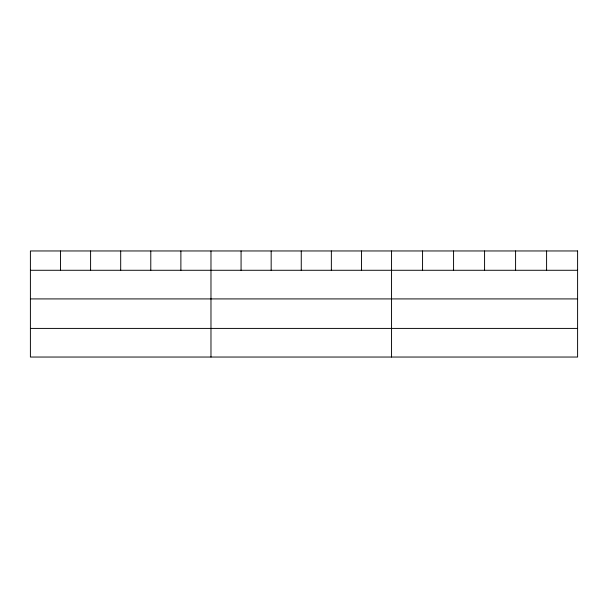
<?xml version="1.0" encoding="UTF-8"?>
<svg xmlns="http://www.w3.org/2000/svg" width="608" height="608" viewBox="0 0 608 608"><rect width="100%" height="100%" fill="white"/><g stroke="black" fill="none" stroke-linecap="round" stroke-linejoin="round"><path stroke-width="0.91" d="M30.4 270.279L577.6 270.279M30.4 298.916L577.6 298.916M30.4 328.411L577.6 328.411M546.592 250.96L546.592 270.279M515.584 250.96L515.584 270.279M484.576 250.96L484.576 270.279M453.568 250.96L453.568 270.279M422.56 250.96L422.56 270.279M391.552 250.96L391.552 357.04M361.456 250.96L361.456 270.279M331.36 250.96L331.36 270.279M301.264 250.96L301.264 270.279M271.168 250.96L271.168 270.279M241.072 250.96L241.072 270.279M210.976 250.96L210.976 357.04M180.88 250.96L180.88 270.279M150.784 250.96L150.784 270.279M120.688 250.96L120.688 270.279M90.592 250.96L90.592 270.279M60.496 250.96L60.496 270.279M577.6 250.96L30.4 250.96L30.4 357.04L577.6 357.04L577.6 250.96"/></g></svg>
